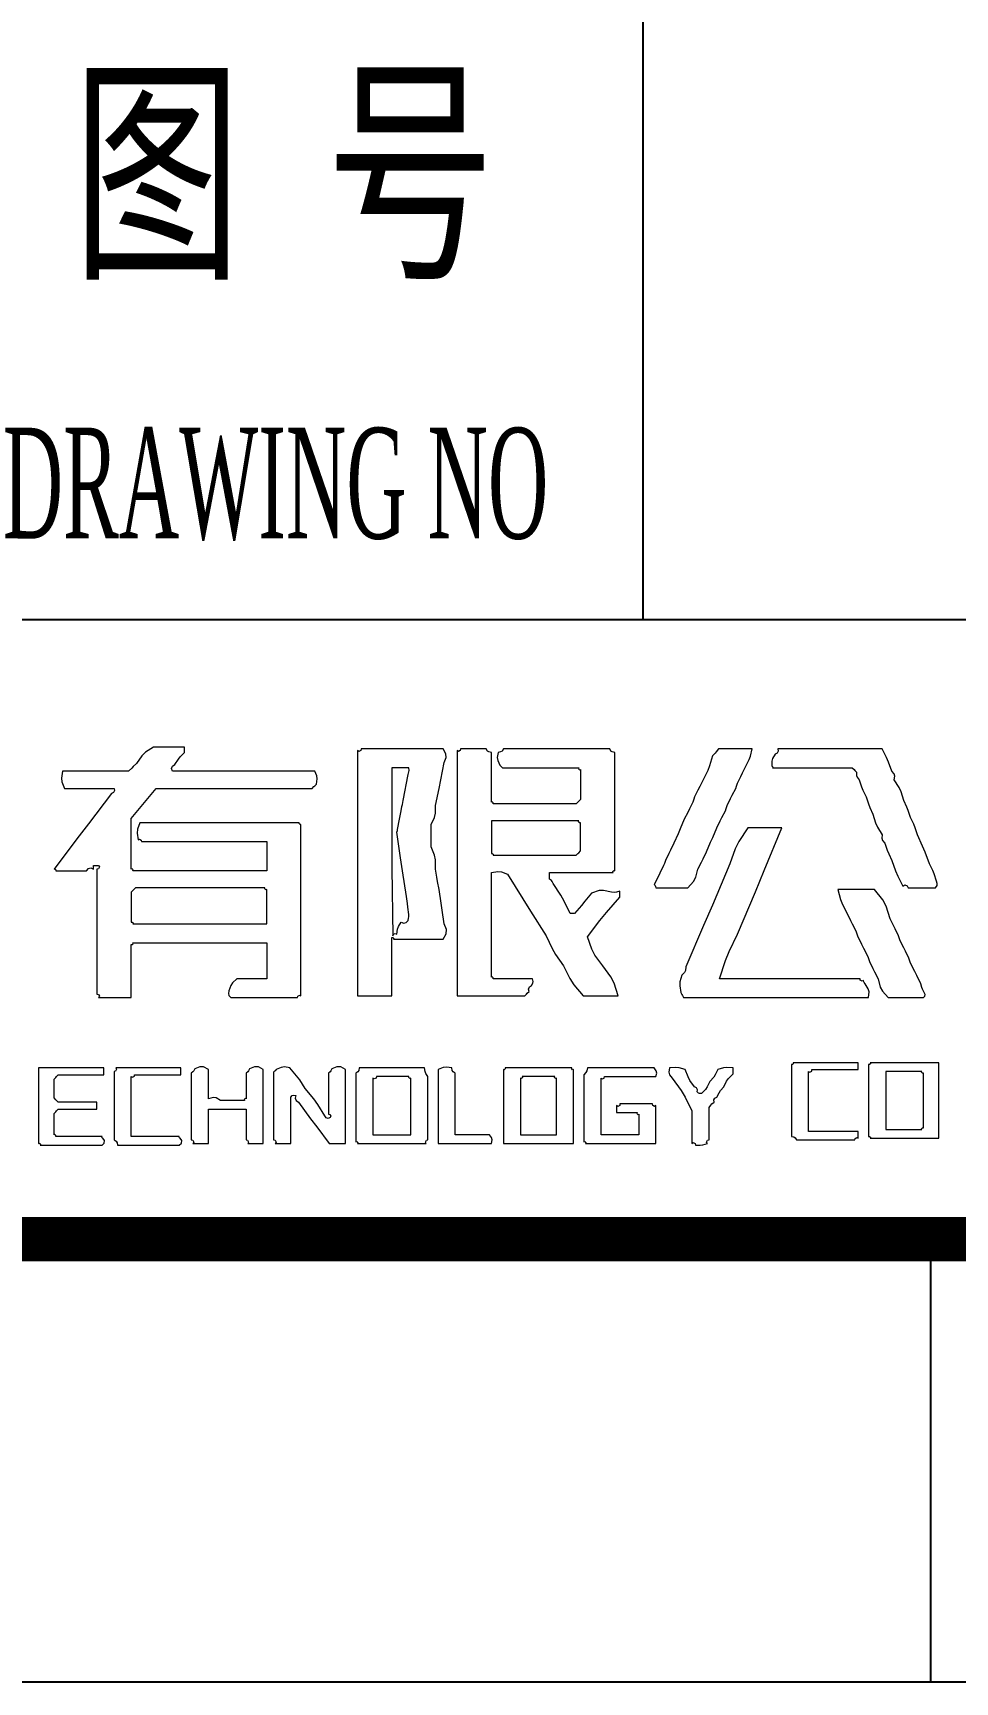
# Model space of a CAD drawing. Header units: millimetres. Extents: x -705761 to 1364679, y -410401 to 446404.
# Drawn here: x -443867 to -441784, y -138526 to -134802 of the extents above; entities that cross this region are included whole.
import ezdxf
from ezdxf.enums import TextEntityAlignment as Align

# ---------------------------------------------------------------- set-up
doc = ezdxf.new("R2010")
doc.units = ezdxf.units.MM
doc.layers.add('TK', color=7, linetype='Continuous')
doc.layers.add('模板-签名-公用', color=3, linetype='Continuous')
doc.layers.add('图框', color=7, linetype='Continuous', lineweight=13)
doc.styles.get("Standard").update_dxf_attribs({"font": 'arial.ttf'})
doc.styles.add('Style-Times New Roman', font='times.ttf')
doc.styles.add('Style-仿宋_GB2312', font='')
doc.styles.add('宋体', font='', dxfattribs={"width": 0.7, "height": 2.5})
doc.styles.add('宋体_1', font='', dxfattribs={"width": 0.7, "height": 2.386364})
doc.styles.get('Style-仿宋_GB2312').set_extended_font_data('仿宋_GB2312')
doc.styles.get('宋体').set_extended_font_data('SimSun')
doc.styles.get('宋体_1').set_extended_font_data('SimSun')

# ---------------------------------------------------------------- blocks, each defined once
blk = doc.blocks.new('BSIET_通用图框_A1+0.5_1')
at = {"layer": '图框', "color": 7, "lineweight": 25}
blk.add_line((-51.5, 10), (-51.5, 0), dxfattribs=at)
blk.add_line((-51.5, 10), (-51.5, 0), dxfattribs=at)
at = {"layer": '图框', "color": 7, "lineweight": 25, "flags": 128}
for points in [[(-1261, 594), (0, 594), (0, 0), (-1261, 0), (-1261, 594)], [(-10, 584), (-1236, 584), (-1236, 10), (-10, 10), (-10, 584)]]:
    blk.add_lwpolyline(points, close=True, dxfattribs=at)
at = {"layer": '图框', "const_width": 1}
blk.add_lwpolyline([(-1236, 584), (-10, 584), (-10, 10), (-1236, 10)], close=True, dxfattribs=at)
at = {"layer": 'TK', "lineweight": 25, "style": '宋体', "width": 0.7, "flags": 3}
for tag, p in [('LZHQ_N会签10_T6_H6', (-1248.113, 94.082)), ('LZHQ_N会签9_T6_H6', (-1248.235, 86.082)), ('LZHQ_N会签8_T6_H6', (-1248.235, 78.082)), ('LZHQ_N会签7_T6_H6', (-1248.357, 70.082)), ('LZHQ_N会签6_T6_H6', (-1248.253, 62.082)), ('LZHQ_N会签5_T6_H6', (-1248.253, 54.082)), ('LZHQ_N会签4_T6_H6', (-1248.253, 46.082)), ('LZHQ_N会签3_T6_H6', (-1248.253, 38.082)), ('LZHQ_N会签2_T6_H6', (-1248.253, 30.082)), ('LZHQ_N会签1_T6_H6', (-1248.253, 22.082))]:
    blk.add_attdef(tag, text='', height=2.5, dxfattribs=at).set_placement(p, align=Align.MIDDLE)
at = {"layer": '模板-签名-公用', "lineweight": 25, "style": '宋体', "width": 0.7}
blk.add_attdef('LZTQINS', text='', height=2, dxfattribs=at).set_placement((-10, 10), align=Align.MIDDLE)
at = {"layer": '模板-签名-公用', "lineweight": 25, "style": '宋体', "width": 0.7, "flags": 3}
blk.add_attdef('LZFRAME', (-45.909, 7.064), '', height=3, dxfattribs=at)
blk = doc.blocks.new('BSIET_通用_A1(2024)_1')
at = {"color": 7, "linetype": 'Continuous', "lineweight": 0}
for p, q in [((-59.318, 10.922), (-59.438, 10.746)), ((-59.233, 11.002), (-59.318, 10.922)), ((-59.051, 11.113), (-59.233, 11.002)), ((-58.772, 11.113), (-59.051, 11.113)), ((-58.633, 11.113), (-58.772, 11.113)), ((-58.354, 11.113), (-58.633, 11.113)), ((-58.567, 10.726), (-58.49, 10.841)), ((-58.49, 10.841), (-58.447, 10.896)), ((-58.447, 10.896), (-58.354, 10.997)), ((-58.354, 11.067), (-58.354, 11.113)), ((-58.354, 11.044), (-58.354, 11.067)), ((-58.354, 10.997), (-58.354, 11.044)), ((-54.412, 11.018), (-54.442, 11.036)), ((-54.442, 11.036), (-54.442, 8.82)), ((-54.368, 11.04), (-54.412, 11.018)), ((-54.364, 11.075), (-54.368, 11.04)), ((-53.62, 11.075), (-54.364, 11.075)), ((-53.248, 11.075), (-53.62, 11.075)), ((-52.505, 11.075), (-53.248, 11.075)), ((-52.445, 10.966), (-52.505, 11.075)), ((-52.486, 10.765), (-52.44, 10.88)), ((-52.44, 10.88), (-52.445, 10.966)), ((-52.165, 11.018), (-52.195, 11.036)), ((-52.195, 11.036), (-52.195, 8.82)), ((-52.121, 11.04), (-52.165, 11.018)), ((-52.117, 11.075), (-52.121, 11.04)), ((-51.885, 11.075), (-52.117, 11.075)), ((-51.769, 11.075), (-51.885, 11.075)), ((-51.536, 11.075), (-51.769, 11.075)), ((-51.507, 11.027), (-51.536, 11.075)), ((-51.476, 11.006), (-51.507, 11.027)), ((-51.42, 10.997), (-51.476, 11.006)), ((-51.42, 10.548), (-51.42, 10.997)), ((-51.265, 10.997), (-51.286, 10.882)), ((-51.286, 10.882), (-51.277, 10.812)), ((-51.277, 10.812), (-51.226, 10.707)), ((-51.21, 11.006), (-51.265, 10.997)), ((-51.178, 11.027), (-51.21, 11.006)), ((-51.149, 11.075), (-51.178, 11.027)), ((-50.189, 11.075), (-51.149, 11.075)), ((-49.708, 11.075), (-50.189, 11.075)), ((-48.747, 11.075), (-49.708, 11.075)), ((-48.719, 11.027), (-48.747, 11.075)), ((-48.687, 11.006), (-48.719, 11.027)), ((-48.631, 10.997), (-48.687, 11.006)), ((-48.631, 9.928), (-48.631, 10.997)), ((-46.423, 10.92), (-46.489, 10.696)), ((-46.365, 10.978), (-46.423, 10.92)), ((-46.338, 11.009), (-46.365, 10.978)), ((-46.288, 11.075), (-46.338, 11.009)), ((-45.986, 11.075), (-46.288, 11.075)), ((-45.835, 11.075), (-45.986, 11.075)), ((-45.532, 11.075), (-45.835, 11.075)), ((-45.668, 10.687), (-45.596, 10.835)), ((-45.596, 10.835), (-45.568, 10.914)), ((-45.568, 10.914), (-45.532, 11.075)), ((-45.067, 10.861), (-45.084, 10.8)), ((-45.01, 10.959), (-45.067, 10.861)), ((-44.963, 10.982), (-45.01, 10.959)), ((-44.942, 11.024), (-44.963, 10.982)), ((-44.007, 11.075), (-44.952, 11.075)), ((-44.952, 11.075), (-44.942, 11.024)), ((-43.534, 11.075), (-44.007, 11.075)), ((-42.589, 11.075), (-43.534, 11.075)), ((-42.491, 10.879), (-42.589, 11.075)), ((-42.449, 10.778), (-42.491, 10.879)), ((-61.104, 10.571), (-61.126, 10.417)), ((-60.508, 10.571), (-61.104, 10.571)), ((-60.209, 10.571), (-60.508, 10.571)), ((-59.612, 10.571), (-60.209, 10.571)), ((-59.543, 10.641), (-59.612, 10.571)), ((-59.508, 10.676), (-59.543, 10.641)), ((-59.438, 10.746), (-59.508, 10.676)), ((-58.641, 10.635), (-58.621, 10.688)), ((-58.625, 10.571), (-58.641, 10.635)), ((-57.339, 10.571), (-58.625, 10.571)), ((-58.621, 10.688), (-58.567, 10.726)), ((-56.696, 10.571), (-57.339, 10.571)), ((-55.41, 10.571), (-56.696, 10.571)), ((-55.361, 10.465), (-55.41, 10.571)), ((-55.351, 10.396), (-55.361, 10.465)), ((-53.512, 10.649), (-53.667, 10.649)), ((-53.667, 10.649), (-53.667, 9.13)), ((-53.435, 10.649), (-53.512, 10.649)), ((-53.28, 10.649), (-53.435, 10.649)), ((-53.345, 10.261), (-53.299, 10.494)), ((-53.299, 10.494), (-53.283, 10.554)), ((-53.283, 10.554), (-53.279, 10.586)), ((-53.279, 10.586), (-53.28, 10.649)), ((-52.563, 10.377), (-52.486, 10.765)), ((-51.42, 10.323), (-51.42, 10.548)), ((-51.226, 10.707), (-51.204, 10.683)), ((-51.204, 10.683), (-51.192, 10.672)), ((-51.192, 10.672), (-51.168, 10.649)), ((-51.168, 10.649), (-50.479, 10.649)), ((-50.479, 10.649), (-50.134, 10.649)), ((-50.134, 10.649), (-49.445, 10.649)), ((-49.445, 10.649), (-49.449, 10.627)), ((-49.449, 10.627), (-49.428, 10.606)), ((-49.428, 10.606), (-49.406, 10.61)), ((-49.406, 10.61), (-49.406, 10.339)), ((-46.532, 10.586), (-46.637, 10.377)), ((-46.489, 10.696), (-46.532, 10.586)), ((-45.862, 10.3), (-45.784, 10.455)), ((-45.784, 10.455), (-45.746, 10.532)), ((-45.746, 10.532), (-45.668, 10.687)), ((-45.084, 10.8), (-45.087, 10.687)), ((-45.087, 10.687), (-45.072, 10.679)), ((-45.072, 10.679), (-45.065, 10.666)), ((-45.065, 10.666), (-45.068, 10.649)), ((-45.068, 10.649), (-44.347, 10.649)), ((-44.347, 10.649), (-43.987, 10.649)), ((-43.987, 10.649), (-43.267, 10.649)), ((-43.267, 10.649), (-43.228, 10.61)), ((-43.228, 10.61), (-43.209, 10.59)), ((-43.209, 10.59), (-43.17, 10.552)), ((-43.17, 10.552), (-43.17, 10.478)), ((-43.17, 10.478), (-43.156, 10.436)), ((-43.156, 10.436), (-43.112, 10.377)), ((-42.376, 10.571), (-42.449, 10.778)), ((-42.323, 10.51), (-42.376, 10.571)), ((-42.307, 10.458), (-42.323, 10.51)), ((-42.318, 10.377), (-42.307, 10.458)), ((-61.126, 10.417), (-61.118, 10.331)), ((-61.118, 10.331), (-61.065, 10.184)), ((-61.065, 10.184), (-60.616, 10.184)), ((-60.616, 10.184), (-60.391, 10.184)), ((-60, 10.068), (-60.52, 9.387)), ((-60.391, 10.184), (-59.942, 10.184)), ((-59.954, 10.091), (-60, 10.068)), ((-59.933, 10.133), (-59.954, 10.091)), ((-59.942, 10.184), (-59.933, 10.133)), ((-59.215, 9.911), (-58.993, 10.184)), ((-58.993, 10.184), (-57.583, 10.184)), ((-57.583, 10.184), (-56.878, 10.184)), ((-56.878, 10.184), (-55.468, 10.184)), ((-55.468, 10.184), (-55.429, 10.223)), ((-55.429, 10.223), (-55.41, 10.242)), ((-55.41, 10.242), (-55.371, 10.281)), ((-55.371, 10.281), (-55.351, 10.396)), ((-53.415, 9.913), (-53.369, 10.145)), ((-53.369, 10.145), (-53.345, 10.261)), ((-52.679, 9.796), (-52.602, 10.184)), ((-52.602, 10.184), (-52.563, 10.377)), ((-51.42, 9.874), (-51.42, 10.323)), ((-49.406, 10.339), (-49.406, 10.203)), ((-49.406, 10.203), (-49.406, 9.932)), ((-46.753, 10.145), (-46.83, 9.99)), ((-46.714, 10.223), (-46.753, 10.145)), ((-46.637, 10.377), (-46.714, 10.223)), ((-45.978, 10.029), (-45.901, 10.184)), ((-45.901, 10.184), (-45.885, 10.231)), ((-45.885, 10.231), (-45.877, 10.253)), ((-45.877, 10.253), (-45.862, 10.3)), ((-43.112, 10.377), (-43.057, 10.22)), ((-43.057, 10.22), (-43.026, 10.142)), ((-43.026, 10.142), (-42.956, 9.99)), ((-42.208, 10.205), (-42.318, 10.377)), ((-42.163, 10.108), (-42.208, 10.205)), ((-42.104, 9.913), (-42.163, 10.108)), ((-59.554, 9.506), (-59.327, 9.775)), ((-59.327, 9.775), (-59.215, 9.911)), ((-53.454, 9.68), (-53.438, 9.773)), ((-53.438, 9.773), (-53.43, 9.82)), ((-53.43, 9.82), (-53.415, 9.913)), ((-52.685, 9.622), (-52.679, 9.796)), ((-51.399, 9.877), (-51.42, 9.874)), ((-51.378, 9.857), (-51.399, 9.877)), ((-51.381, 9.835), (-51.378, 9.857)), ((-50.63, 9.835), (-51.381, 9.835)), ((-50.254, 9.835), (-50.63, 9.835)), ((-49.503, 9.835), (-50.254, 9.835)), ((-49.464, 9.874), (-49.503, 9.835)), ((-49.445, 9.893), (-49.464, 9.874)), ((-49.406, 9.932), (-49.445, 9.893)), ((-48.631, 9.394), (-48.631, 9.928)), ((-46.946, 9.719), (-46.985, 9.641)), ((-46.869, 9.874), (-46.946, 9.719)), ((-46.853, 9.92), (-46.869, 9.874)), ((-46.846, 9.944), (-46.853, 9.92)), ((-46.83, 9.99), (-46.846, 9.944)), ((-46.133, 9.68), (-46.117, 9.727)), ((-46.117, 9.727), (-46.11, 9.75)), ((-46.11, 9.75), (-46.094, 9.796)), ((-46.094, 9.796), (-46.017, 9.952)), ((-46.017, 9.952), (-45.978, 10.029)), ((-42.956, 9.99), (-42.902, 9.833)), ((-42.902, 9.833), (-42.871, 9.755)), ((-42.871, 9.755), (-42.802, 9.603)), ((-42.035, 9.761), (-42.104, 9.913)), ((-42.004, 9.683), (-42.035, 9.761)), ((-60.52, 9.387), (-60.78, 9.046)), ((-59.554, 9.049), (-59.554, 9.506)), ((-59.361, 9.409), (-59.413, 9.263)), ((-57.92, 9.409), (-59.361, 9.409)), ((-57.199, 9.409), (-57.92, 9.409)), ((-55.759, 9.409), (-57.199, 9.409)), ((-55.762, 9.388), (-55.759, 9.409)), ((-55.741, 9.367), (-55.762, 9.388)), ((-55.72, 9.37), (-55.741, 9.367)), ((-55.72, 7.821), (-55.72, 9.37)), ((-53.531, 9.293), (-53.5, 9.448)), ((-53.5, 9.448), (-53.485, 9.525)), ((-53.485, 9.525), (-53.454, 9.68)), ((-52.776, 9.37), (-52.705, 9.53)), ((-52.776, 9.169), (-52.776, 9.37)), ((-52.705, 9.53), (-52.685, 9.622)), ((-50.63, 9.448), (-51.42, 9.448)), ((-51.42, 9.448), (-51.42, 9.153)), ((-50.235, 9.448), (-50.63, 9.448)), ((-49.445, 9.448), (-50.235, 9.448)), ((-49.449, 9.426), (-49.445, 9.448)), ((-49.428, 9.405), (-49.449, 9.426)), ((-49.406, 9.409), (-49.428, 9.405)), ((-49.406, 9.153), (-49.406, 9.409)), ((-48.631, 8.325), (-48.631, 9.394)), ((-47.062, 9.487), (-47.156, 9.27)), ((-46.985, 9.641), (-47.062, 9.487)), ((-46.326, 9.293), (-46.249, 9.448)), ((-46.249, 9.448), (-46.21, 9.525)), ((-46.21, 9.525), (-46.133, 9.68)), ((-42.802, 9.603), (-42.743, 9.407)), ((-42.743, 9.407), (-42.699, 9.311)), ((-41.95, 9.525), (-42.004, 9.683)), ((-41.88, 9.373), (-41.95, 9.525)), ((-41.849, 9.296), (-41.88, 9.373)), ((-60.78, 9.046), (-61.297, 8.363)), ((-59.554, 8.82), (-59.554, 9.049)), ((-59.413, 9.263), (-59.422, 9.176)), ((-59.422, 9.176), (-59.4, 9.022)), ((-59.4, 9.022), (-59.37, 9.039)), ((-59.37, 9.039), (-59.326, 9.018)), ((-59.326, 9.018), (-59.322, 8.983)), ((-59.322, 8.983), (-58.191, 8.983)), ((-58.191, 8.983), (-57.626, 8.983)), ((-57.626, 8.983), (-56.494, 8.983)), ((-56.494, 8.983), (-56.494, 8.72)), ((-53.667, 9.13), (-53.667, 8.371)), ((-53.551, 9.196), (-53.543, 9.235)), ((-53.471, 8.614), (-53.551, 9.196)), ((-53.543, 9.235), (-53.539, 9.254)), ((-53.539, 9.254), (-53.531, 9.293)), ((-52.776, 9.068), (-52.776, 9.169)), ((-52.776, 8.867), (-52.776, 9.068)), ((-51.42, 9.153), (-51.42, 9.006)), ((-51.42, 9.006), (-51.42, 8.712)), ((-49.406, 9.026), (-49.406, 9.153)), ((-49.406, 8.77), (-49.406, 9.026)), ((-47.295, 8.944), (-47.372, 8.789)), ((-47.202, 9.161), (-47.295, 8.944)), ((-47.156, 9.27), (-47.202, 9.161)), ((-46.559, 8.75), (-46.466, 8.968)), ((-46.466, 8.968), (-46.42, 9.076)), ((-46.42, 9.076), (-46.326, 9.293)), ((-45.826, 8.986), (-45.909, 8.82)), ((-45.629, 9.293), (-45.826, 8.986)), ((-45.319, 9.293), (-45.629, 9.293)), ((-45.165, 9.293), (-45.319, 9.293)), ((-45.254, 8.331), (-44.855, 9.293)), ((-44.855, 9.293), (-45.165, 9.293)), ((-42.699, 9.311), (-42.589, 9.138)), ((-42.589, 9.138), (-42.6, 9.058)), ((-42.6, 9.058), (-42.584, 9.005)), ((-42.584, 9.005), (-42.531, 8.944)), ((-42.531, 8.944), (-42.476, 8.787)), ((-41.795, 9.138), (-41.849, 9.296)), ((-41.678, 8.878), (-41.795, 9.138)), ((-59.554, 8.363), (-59.554, 8.82)), ((-56.494, 8.72), (-56.494, 8.588)), ((-56.494, 8.588), (-56.494, 8.325)), ((-54.442, 8.82), (-54.442, 7.713)), ((-53.428, 8.324), (-53.471, 8.614)), ((-52.705, 8.675), (-52.776, 8.867)), ((-52.685, 8.568), (-52.705, 8.675)), ((-52.679, 8.363), (-52.685, 8.568)), ((-52.195, 8.82), (-52.195, 7.713)), ((-51.42, 8.712), (-51.399, 8.716)), ((-51.399, 8.716), (-51.378, 8.695)), ((-51.378, 8.695), (-51.381, 8.673)), ((-51.381, 8.673), (-50.63, 8.673)), ((-50.63, 8.673), (-50.254, 8.673)), ((-50.254, 8.673), (-49.503, 8.673)), ((-49.503, 8.673), (-49.464, 8.712)), ((-49.464, 8.712), (-49.445, 8.731)), ((-49.445, 8.731), (-49.406, 8.77)), ((-47.411, 8.712), (-47.489, 8.557)), ((-47.372, 8.789), (-47.411, 8.712)), ((-46.675, 8.518), (-46.637, 8.596)), ((-46.637, 8.596), (-46.559, 8.75)), ((-45.909, 8.82), (-46.036, 8.48)), ((-42.476, 8.787), (-42.445, 8.709)), ((-42.445, 8.709), (-42.376, 8.557)), ((-41.624, 8.746), (-41.678, 8.878)), ((-41.524, 8.48), (-41.624, 8.746)), ((-61.297, 8.363), (-61.276, 8.367)), ((-61.276, 8.367), (-61.255, 8.346)), ((-61.255, 8.346), (-61.259, 8.325)), ((-61.259, 8.325), (-60.98, 8.325)), ((-60.98, 8.325), (-60.841, 8.325)), ((-60.841, 8.325), (-60.562, 8.325)), ((-60.562, 8.325), (-60.521, 8.374)), ((-60.521, 8.374), (-60.466, 8.388)), ((-60.466, 8.388), (-60.407, 8.363)), ((-60.407, 8.41), (-60.407, 8.441)), ((-60.407, 8.441), (-60.36, 8.441)), ((-60.407, 8.394), (-60.407, 8.41)), ((-60.407, 8.363), (-60.407, 8.394)), ((-60.36, 8.441), (-60.337, 8.441)), ((-60.337, 8.441), (-60.29, 8.441)), ((-60.295, 8.367), (-60.329, 8.363)), ((-60.329, 8.363), (-60.329, 7.232)), ((-60.273, 8.411), (-60.295, 8.367)), ((-60.29, 8.441), (-60.273, 8.411)), ((-59.533, 8.367), (-59.554, 8.363)), ((-59.512, 8.346), (-59.533, 8.367)), ((-59.516, 8.325), (-59.512, 8.346)), ((-58.307, 8.325), (-59.516, 8.325)), ((-57.703, 8.325), (-58.307, 8.325)), ((-56.494, 8.325), (-57.703, 8.325)), ((-53.667, 8.371), (-53.647, 6.853)), ((-53.338, 7.744), (-53.428, 8.324)), ((-52.648, 8.177), (-52.679, 8.363)), ((-51.42, 8.286), (-51.274, 8.31)), ((-51.42, 7.341), (-51.42, 8.286)), ((-51.274, 8.31), (-51.19, 8.302)), ((-51.19, 8.302), (-51.052, 8.247)), ((-51.052, 8.247), (-50.709, 7.686)), ((-50.103, 8.224), (-50.103, 8.286)), ((-50.103, 8.286), (-49.53, 8.286)), ((-50.103, 8.193), (-50.103, 8.224)), ((-49.53, 8.286), (-49.243, 8.286)), ((-49.243, 8.286), (-48.67, 8.286)), ((-48.674, 8.307), (-48.653, 8.328)), ((-48.67, 8.286), (-48.674, 8.307)), ((-48.653, 8.328), (-48.631, 8.325)), ((-47.613, 8.27), (-47.655, 8.185)), ((-47.528, 8.441), (-47.613, 8.27)), ((-47.512, 8.487), (-47.528, 8.441)), ((-47.504, 8.51), (-47.512, 8.487)), ((-47.489, 8.557), (-47.504, 8.51)), ((-46.802, 8.176), (-46.753, 8.363)), ((-46.753, 8.363), (-46.675, 8.518)), ((-46.036, 8.48), (-46.428, 7.548)), ((-45.456, 7.85), (-45.254, 8.331)), ((-42.376, 8.557), (-42.29, 8.319)), ((-42.29, 8.319), (-42.239, 8.202)), ((-42.239, 8.202), (-42.124, 7.976)), ((-41.45, 8.33), (-41.524, 8.48)), ((-41.419, 8.251), (-41.45, 8.33)), ((-41.368, 8.092), (-41.419, 8.251)), ((-59.516, 7.879), (-59.554, 7.84)), ((-59.554, 7.84), (-59.554, 7.569)), ((-59.496, 7.898), (-59.516, 7.879)), ((-59.458, 7.937), (-59.496, 7.898)), ((-58.288, 7.937), (-59.458, 7.937)), ((-57.703, 7.937), (-58.288, 7.937)), ((-56.533, 7.937), (-57.703, 7.937)), ((-56.537, 7.916), (-56.533, 7.937)), ((-56.516, 7.895), (-56.537, 7.916)), ((-56.494, 7.898), (-56.516, 7.895)), ((-56.494, 7.589), (-56.494, 7.898)), ((-52.633, 8.084), (-52.648, 8.177)), ((-52.602, 7.898), (-52.633, 8.084)), ((-52.556, 7.588), (-52.602, 7.898)), ((-50.103, 8.131), (-50.103, 8.193)), ((-50.064, 8.1), (-50.103, 8.131)), ((-50.047, 8.079), (-50.064, 8.1)), ((-50.026, 8.034), (-50.047, 8.079)), ((-49.851, 7.775), (-50.026, 8.034)), ((-48.984, 7.876), (-49.154, 7.821)), ((-48.883, 7.88), (-48.984, 7.876)), ((-48.709, 7.84), (-48.883, 7.88)), ((-48.631, 7.833), (-48.709, 7.84)), ((-48.59, 7.837), (-48.631, 7.833)), ((-48.515, 7.86), (-48.59, 7.837)), ((-48.515, 7.805), (-48.515, 7.86)), ((-47.655, 8.185), (-47.74, 8.015)), ((-47.74, 8.015), (-47.721, 7.987)), ((-47.721, 7.987), (-47.712, 7.97)), ((-47.712, 7.97), (-47.702, 7.937)), ((-47.702, 7.937), (-47.415, 7.937)), ((-47.415, 7.937), (-47.272, 7.937)), ((-47.272, 7.937), (-46.985, 7.937)), ((-46.985, 7.937), (-46.854, 8.08)), ((-46.854, 8.08), (-46.802, 8.176)), ((-45.862, 6.891), (-45.456, 7.85)), ((-43.262, 7.898), (-43.596, 7.898)), ((-43.596, 7.898), (-43.53, 7.675)), ((-43.096, 7.898), (-43.262, 7.898)), ((-42.763, 7.898), (-43.096, 7.898)), ((-42.579, 7.664), (-42.763, 7.898)), ((-42.124, 7.976), (-42.083, 8.003)), ((-42.083, 8.003), (-42.024, 7.983)), ((-42.024, 7.983), (-42.008, 7.937)), ((-42.008, 7.937), (-41.76, 7.937)), ((-41.76, 7.937), (-41.636, 7.937)), ((-41.636, 7.937), (-41.388, 7.937)), ((-41.388, 7.937), (-41.353, 7.989)), ((-41.347, 8.033), (-41.368, 8.092)), ((-41.353, 7.989), (-41.347, 8.033)), ((-59.554, 7.569), (-59.554, 7.434)), ((-56.494, 7.434), (-56.494, 7.589)), ((-55.72, 7.046), (-55.72, 7.821)), ((-54.442, 7.713), (-54.442, 5.497)), ((-53.314, 7.581), (-53.338, 7.744)), ((-53.303, 7.499), (-53.314, 7.581)), ((-53.28, 7.337), (-53.303, 7.499)), ((-52.533, 7.434), (-52.556, 7.588)), ((-52.195, 7.713), (-52.195, 5.497)), ((-50.709, 7.686), (-50.535, 7.407)), ((-49.773, 7.638), (-49.851, 7.775)), ((-49.638, 7.356), (-49.773, 7.638)), ((-49.385, 7.541), (-49.541, 7.356)), ((-49.308, 7.634), (-49.385, 7.541)), ((-49.154, 7.821), (-49.308, 7.634)), ((-48.821, 7.377), (-48.515, 7.724)), ((-48.515, 7.778), (-48.515, 7.805)), ((-48.515, 7.724), (-48.515, 7.778)), ((-46.428, 7.548), (-46.626, 7.084)), ((-43.53, 7.675), (-43.487, 7.565)), ((-43.487, 7.565), (-43.383, 7.356)), ((-42.505, 7.524), (-42.579, 7.664)), ((-42.414, 7.24), (-42.505, 7.524)), ((-60.329, 7.232), (-60.329, 6.667)), ((-59.554, 7.434), (-59.554, 7.162)), ((-59.554, 7.162), (-59.533, 7.166)), ((-59.533, 7.166), (-59.512, 7.145)), ((-59.512, 7.145), (-59.516, 7.124)), ((-59.516, 7.124), (-58.307, 7.124)), ((-58.307, 7.124), (-57.703, 7.124)), ((-57.703, 7.124), (-56.494, 7.124)), ((-56.494, 7.124), (-56.494, 7.434)), ((-53.52, 7.068), (-53.454, 7.162)), ((-53.454, 7.162), (-53.394, 7.14)), ((-53.394, 7.14), (-53.341, 7.154)), ((-53.341, 7.154), (-53.299, 7.201)), ((-53.299, 7.201), (-53.291, 7.256)), ((-53.291, 7.256), (-53.287, 7.283)), ((-53.287, 7.283), (-53.28, 7.337)), ((-52.486, 7.124), (-52.533, 7.434)), ((-52.433, 6.994), (-52.486, 7.124)), ((-51.42, 6.868), (-51.42, 7.341)), ((-50.535, 7.407), (-50.181, 6.853)), ((-49.6, 7.356), (-49.638, 7.356)), ((-49.58, 7.356), (-49.6, 7.356)), ((-49.541, 7.356), (-49.58, 7.356)), ((-49.251, 6.833), (-48.968, 7.199)), ((-48.968, 7.199), (-48.821, 7.377)), ((-46.626, 7.084), (-47.024, 6.155)), ((-43.383, 7.356), (-43.305, 7.201)), ((-43.305, 7.201), (-43.267, 7.124)), ((-43.267, 7.124), (-43.189, 6.969)), ((-42.337, 7.085), (-42.414, 7.24)), ((-42.298, 7.008), (-42.337, 7.085)), ((-55.72, 5.497), (-55.72, 7.046)), ((-53.667, 6.814), (-53.645, 6.818)), ((-53.667, 6.287), (-53.667, 6.814)), ((-53.647, 6.853), (-53.63, 6.89)), ((-53.645, 6.818), (-53.624, 6.797)), ((-53.63, 6.89), (-53.59, 6.907)), ((-53.624, 6.797), (-53.628, 6.775)), ((-53.628, 6.775), (-53.179, 6.775)), ((-53.59, 6.907), (-53.551, 6.891)), ((-53.551, 6.891), (-53.542, 7.006)), ((-53.542, 7.006), (-53.52, 7.068)), ((-53.179, 6.775), (-52.954, 6.775)), ((-52.954, 6.775), (-52.505, 6.775)), ((-52.505, 6.775), (-52.438, 6.898)), ((-52.438, 6.898), (-52.433, 6.994)), ((-51.42, 5.923), (-51.42, 6.868)), ((-50.181, 6.853), (-50.046, 6.571)), ((-49.152, 6.552), (-49.251, 6.833)), ((-46.049, 6.499), (-45.862, 6.891)), ((-43.189, 6.969), (-43.174, 6.922)), ((-43.174, 6.922), (-43.166, 6.899)), ((-43.166, 6.899), (-43.15, 6.853)), ((-43.15, 6.853), (-43.058, 6.667)), ((-42.221, 6.853), (-42.298, 7.008)), ((-42.205, 6.806), (-42.221, 6.853)), ((-42.198, 6.783), (-42.205, 6.806)), ((-42.182, 6.737), (-42.198, 6.783)), ((-42.104, 6.582), (-42.182, 6.737)), ((-60.329, 6.667), (-60.329, 5.536)), ((-59.554, 6.179), (-59.554, 6.659)), ((-59.554, 6.659), (-59.533, 6.655)), ((-59.533, 6.655), (-59.512, 6.676)), ((-59.512, 6.676), (-59.516, 6.698)), ((-59.516, 6.698), (-58.307, 6.698)), ((-58.307, 6.698), (-57.703, 6.698)), ((-57.703, 6.698), (-56.494, 6.698)), ((-56.494, 6.698), (-56.494, 6.373)), ((-56.494, 6.373), (-56.494, 6.21)), ((-50.046, 6.571), (-49.968, 6.434)), ((-49.968, 6.434), (-49.793, 6.175)), ((-49.079, 6.415), (-49.152, 6.552)), ((-48.902, 6.175), (-49.079, 6.415)), ((-46.131, 6.296), (-46.049, 6.499)), ((-43.058, 6.667), (-43.011, 6.574)), ((-43.011, 6.574), (-42.918, 6.388)), ((-42.918, 6.388), (-42.903, 6.341)), ((-42.903, 6.341), (-42.895, 6.318)), ((-42.066, 6.504), (-42.104, 6.582)), ((-41.988, 6.349), (-42.066, 6.504)), ((-41.973, 6.303), (-41.988, 6.349)), ((-59.554, 5.938), (-59.554, 6.179)), ((-56.494, 6.21), (-56.494, 5.884)), ((-53.667, 6.024), (-53.667, 6.287)), ((-53.667, 5.497), (-53.667, 6.024)), ((-49.793, 6.175), (-49.644, 5.887)), ((-48.72, 5.931), (-48.902, 6.175)), ((-47.12, 5.962), (-47.16, 5.812)), ((-47.06, 6.024), (-47.12, 5.962)), ((-47.037, 6.07), (-47.06, 6.024)), ((-47.024, 6.155), (-47.037, 6.07)), ((-46.268, 5.884), (-46.131, 6.296)), ((-42.895, 6.318), (-42.879, 6.271)), ((-42.879, 6.271), (-42.802, 6.117)), ((-42.802, 6.117), (-42.763, 6.039)), ((-42.763, 6.039), (-42.686, 5.884)), ((-41.965, 6.279), (-41.973, 6.303)), ((-41.95, 6.233), (-41.965, 6.279)), ((-41.856, 6.047), (-41.95, 6.233)), ((-41.81, 5.954), (-41.856, 6.047)), ((-59.554, 5.458), (-59.554, 5.938)), ((-57.347, 5.613), (-57.359, 5.551)), ((-57.301, 5.734), (-57.347, 5.613)), ((-57.263, 5.793), (-57.301, 5.734)), ((-57.172, 5.884), (-57.263, 5.793)), ((-56.901, 5.884), (-57.172, 5.884)), ((-56.766, 5.884), (-56.901, 5.884)), ((-56.494, 5.884), (-56.766, 5.884)), ((-51.399, 5.927), (-51.42, 5.923)), ((-51.378, 5.906), (-51.399, 5.927)), ((-51.381, 5.884), (-51.378, 5.906)), ((-51.025, 5.884), (-51.381, 5.884)), ((-50.847, 5.884), (-51.025, 5.884)), ((-50.49, 5.884), (-50.847, 5.884)), ((-50.607, 5.555), (-50.568, 5.594)), ((-50.581, 5.651), (-50.561, 5.7)), ((-50.568, 5.594), (-50.581, 5.651)), ((-50.561, 5.7), (-50.51, 5.729)), ((-50.51, 5.729), (-50.483, 5.786)), ((-50.478, 5.823), (-50.49, 5.884)), ((-50.483, 5.786), (-50.478, 5.823)), ((-49.644, 5.887), (-49.553, 5.748)), ((-49.553, 5.748), (-49.348, 5.497)), ((-48.646, 5.788), (-48.72, 5.931)), ((-48.554, 5.497), (-48.646, 5.788)), ((-47.16, 5.812), (-47.164, 5.728)), ((-47.164, 5.728), (-47.14, 5.574)), ((-44.998, 5.884), (-46.268, 5.884)), ((-44.363, 5.884), (-44.998, 5.884)), ((-43.092, 5.884), (-44.363, 5.884)), ((-43.089, 5.85), (-43.092, 5.884)), ((-43.045, 5.828), (-43.089, 5.85)), ((-43.015, 5.846), (-43.045, 5.828)), ((-43.004, 5.813), (-43.015, 5.846)), ((-42.996, 5.796), (-43.004, 5.813)), ((-42.976, 5.768), (-42.996, 5.796)), ((-42.908, 5.66), (-42.976, 5.768)), ((-42.889, 5.586), (-42.908, 5.66)), ((-42.686, 5.884), (-42.636, 5.697)), ((-42.636, 5.697), (-42.584, 5.601)), ((-42.584, 5.601), (-42.453, 5.458)), ((-41.717, 5.768), (-41.81, 5.954)), ((-41.695, 5.688), (-41.717, 5.768)), ((-41.679, 5.648), (-41.695, 5.688)), ((-41.64, 5.574), (-41.679, 5.648)), ((-60.329, 5.536), (-60.295, 5.532)), ((-60.295, 5.532), (-60.273, 5.488)), ((-60.273, 5.488), (-60.29, 5.458)), ((-60.29, 5.458), (-59.996, 5.458)), ((-59.996, 5.458), (-59.849, 5.458)), ((-59.849, 5.458), (-59.554, 5.458)), ((-57.359, 5.551), (-57.348, 5.508)), ((-57.348, 5.508), (-57.308, 5.458)), ((-57.308, 5.458), (-56.704, 5.458)), ((-56.704, 5.458), (-56.402, 5.458)), ((-56.402, 5.458), (-55.797, 5.458)), ((-55.797, 5.458), (-55.794, 5.493)), ((-55.794, 5.493), (-55.749, 5.514)), ((-55.749, 5.514), (-55.72, 5.497)), ((-54.442, 5.497), (-54.132, 5.497)), ((-54.132, 5.497), (-53.977, 5.497)), ((-53.977, 5.497), (-53.667, 5.497)), ((-52.195, 5.497), (-51.583, 5.497)), ((-51.583, 5.497), (-51.277, 5.497)), ((-51.277, 5.497), (-50.665, 5.497)), ((-50.665, 5.497), (-50.626, 5.536)), ((-50.626, 5.536), (-50.607, 5.555)), ((-49.348, 5.497), (-49.03, 5.497)), ((-49.03, 5.497), (-48.871, 5.497)), ((-48.871, 5.497), (-48.554, 5.497)), ((-47.14, 5.574), (-47.114, 5.53)), ((-47.114, 5.53), (-47.102, 5.506)), ((-47.102, 5.506), (-47.082, 5.458)), ((-47.082, 5.458), (-45.409, 5.458)), ((-45.409, 5.458), (-44.572, 5.458)), ((-44.572, 5.458), (-42.898, 5.458)), ((-42.898, 5.458), (-42.889, 5.586)), ((-42.453, 5.458), (-42.135, 5.458)), ((-42.135, 5.458), (-41.977, 5.458)), ((-41.977, 5.458), (-41.659, 5.458)), ((-41.659, 5.458), (-41.627, 5.493)), ((-41.62, 5.531), (-41.64, 5.574)), ((-41.627, 5.493), (-41.62, 5.531)), ((-61.057, 3.87), (-61.646, 3.87)), ((-61.646, 3.87), (-61.646, 3.188)), ((-60.763, 3.87), (-61.057, 3.87)), ((-60.174, 3.87), (-60.763, 3.87)), ((-60.174, 3.808), (-60.174, 3.87)), ((-60.174, 3.777), (-60.174, 3.808)), ((-60.174, 3.715), (-60.174, 3.777)), ((-59.907, 3.796), (-59.942, 3.792)), ((-59.942, 3.792), (-59.942, 3.173)), ((-59.885, 3.84), (-59.907, 3.796)), ((-59.314, 3.87), (-59.903, 3.87)), ((-59.903, 3.87), (-59.885, 3.84)), ((-59.02, 3.87), (-59.314, 3.87)), ((-58.431, 3.87), (-59.02, 3.87)), ((-58.431, 3.808), (-58.431, 3.87)), ((-58.431, 3.777), (-58.431, 3.808)), ((-58.431, 3.715), (-58.431, 3.777)), ((-58.159, 3.784), (-58.199, 3.754)), ((-58.199, 3.754), (-58.199, 3.15)), ((-58.142, 3.806), (-58.159, 3.784)), ((-58.121, 3.851), (-58.142, 3.806)), ((-58.007, 3.898), (-58.121, 3.851)), ((-57.92, 3.893), (-58.007, 3.898)), ((-57.811, 3.831), (-57.92, 3.893)), ((-57.811, 3.568), (-57.811, 3.831)), ((-56.92, 3.784), (-56.959, 3.754)), ((-56.959, 3.754), (-56.959, 3.522)), ((-56.903, 3.806), (-56.92, 3.784)), ((-56.882, 3.851), (-56.903, 3.806)), ((-56.767, 3.898), (-56.882, 3.851)), ((-56.68, 3.893), (-56.767, 3.898)), ((-56.572, 3.831), (-56.68, 3.893)), ((-56.572, 3.165), (-56.572, 3.831)), ((-56.316, 3.797), (-56.339, 3.773)), ((-56.339, 3.773), (-56.339, 3.161)), ((-56.305, 3.808), (-56.316, 3.797)), ((-56.281, 3.831), (-56.305, 3.808)), ((-56.168, 3.883), (-56.281, 3.831)), ((-56.094, 3.893), (-56.168, 3.883)), ((-55.972, 3.87), (-56.094, 3.893)), ((-55.818, 3.695), (-55.972, 3.87)), ((-55.061, 3.784), (-55.1, 3.754)), ((-55.1, 3.754), (-55.1, 3.382)), ((-55.044, 3.806), (-55.061, 3.784)), ((-55.023, 3.851), (-55.044, 3.806)), ((-54.908, 3.898), (-55.023, 3.851)), ((-54.821, 3.893), (-54.908, 3.898)), ((-54.713, 3.831), (-54.821, 3.893)), ((-54.713, 3.165), (-54.713, 3.831)), ((-54.433, 3.783), (-54.48, 3.754)), ((-54.48, 3.754), (-54.48, 3.134)), ((-54.411, 3.815), (-54.433, 3.783)), ((-54.403, 3.87), (-54.411, 3.815)), ((-53.814, 3.87), (-54.403, 3.87)), ((-53.52, 3.87), (-53.814, 3.87)), ((-52.931, 3.87), (-53.52, 3.87)), ((-52.915, 3.788), (-52.931, 3.87)), ((-52.898, 3.747), (-52.915, 3.788)), ((-52.853, 3.676), (-52.898, 3.747)), ((-52.507, 3.882), (-52.621, 3.831)), ((-52.621, 3.831), (-52.621, 3.165)), ((-52.434, 3.89), (-52.507, 3.882)), ((-52.311, 3.87), (-52.434, 3.89)), ((-52.303, 3.815), (-52.311, 3.87)), ((-52.282, 3.783), (-52.303, 3.815)), ((-52.234, 3.754), (-52.282, 3.783)), ((-52.234, 3.196), (-52.234, 3.754)), ((-51.128, 3.828), (-51.149, 3.831)), ((-51.149, 3.831), (-51.149, 3.165)), ((-51.107, 3.849), (-51.128, 3.828)), ((-50.506, 3.87), (-51.11, 3.87)), ((-51.11, 3.87), (-51.107, 3.849)), ((-50.204, 3.87), (-50.506, 3.87)), ((-49.6, 3.87), (-50.204, 3.87)), ((-49.604, 3.849), (-49.6, 3.87)), ((-49.583, 3.828), (-49.604, 3.849)), ((-49.561, 3.831), (-49.583, 3.828)), ((-49.561, 3.165), (-49.561, 3.831)), ((-49.282, 3.767), (-49.329, 3.715)), ((-49.265, 3.802), (-49.282, 3.767)), ((-49.251, 3.87), (-49.265, 3.802)), ((-48.647, 3.87), (-49.251, 3.87)), ((-48.345, 3.87), (-48.647, 3.87)), ((-47.74, 3.87), (-48.345, 3.87)), ((-47.694, 3.806), (-47.74, 3.87)), ((-47.702, 3.676), (-47.684, 3.753)), ((-47.684, 3.753), (-47.694, 3.806)), ((-47.392, 3.87), (-47.41, 3.776)), ((-47.41, 3.776), (-47.394, 3.712)), ((-47.252, 3.88), (-47.392, 3.87)), ((-47.178, 3.872), (-47.252, 3.88)), ((-47.043, 3.831), (-47.178, 3.872)), ((-46.977, 3.668), (-47.043, 3.831)), ((-46.307, 3.831), (-46.362, 3.714)), ((-46.173, 3.872), (-46.307, 3.831)), ((-46.099, 3.88), (-46.173, 3.872)), ((-45.959, 3.87), (-46.099, 3.88)), ((-46.061, 3.632), (-45.959, 3.734)), ((-45.959, 3.816), (-45.959, 3.87)), ((-45.959, 3.789), (-45.959, 3.816)), ((-45.959, 3.734), (-45.959, 3.789)), ((-44.62, 3.944), (-44.641, 3.947)), ((-44.641, 3.947), (-44.641, 3.297)), ((-44.599, 3.965), (-44.62, 3.944)), ((-44.014, 3.986), (-44.603, 3.986)), ((-44.603, 3.986), (-44.599, 3.965)), ((-44.255, 3.25), (-44.255, 3.792)), ((-44.255, 3.792), (-44.224, 3.775)), ((-44.224, 3.775), (-44.18, 3.797)), ((-44.18, 3.797), (-44.177, 3.831)), ((-44.177, 3.831), (-43.758, 3.831)), ((-43.72, 3.986), (-44.014, 3.986)), ((-43.758, 3.831), (-43.549, 3.831)), ((-43.131, 3.986), (-43.72, 3.986)), ((-43.549, 3.831), (-43.131, 3.831)), ((-43.131, 3.924), (-43.131, 3.986)), ((-43.131, 3.894), (-43.131, 3.924)), ((-43.131, 3.831), (-43.131, 3.894)), ((-42.877, 3.944), (-42.898, 3.947)), ((-42.898, 3.947), (-42.898, 3.297)), ((-42.856, 3.965), (-42.877, 3.944)), ((-42.24, 3.986), (-42.86, 3.986)), ((-42.86, 3.986), (-42.856, 3.965)), ((-42.186, 3.792), (-42.511, 3.792)), ((-42.511, 3.792), (-42.511, 3.266)), ((-41.93, 3.986), (-42.24, 3.986)), ((-42.023, 3.792), (-42.186, 3.792)), ((-41.698, 3.792), (-42.023, 3.792)), ((-41.31, 3.986), (-41.93, 3.986)), ((-41.701, 3.771), (-41.698, 3.792)), ((-41.681, 3.75), (-41.701, 3.771)), ((-41.659, 3.754), (-41.681, 3.75)), ((-41.659, 3.258), (-41.659, 3.754)), ((-41.31, 3.304), (-41.31, 3.986)), ((-61.297, 3.618), (-61.259, 3.657)), ((-61.297, 3.448), (-61.297, 3.618)), ((-61.297, 3.362), (-61.297, 3.448)), ((-61.297, 3.192), (-61.297, 3.362)), ((-61.259, 3.657), (-61.239, 3.676)), ((-61.239, 3.676), (-61.201, 3.715)), ((-61.201, 3.715), (-60.79, 3.715)), ((-60.79, 3.715), (-60.585, 3.715)), ((-60.585, 3.715), (-60.174, 3.715)), ((-59.554, 3.134), (-59.554, 3.676)), ((-59.554, 3.676), (-59.525, 3.659)), ((-59.525, 3.659), (-59.481, 3.681)), ((-59.481, 3.681), (-59.477, 3.715)), ((-59.477, 3.715), (-59.059, 3.715)), ((-59.059, 3.715), (-58.85, 3.715)), ((-58.85, 3.715), (-58.431, 3.715)), ((-57.811, 3.436), (-57.811, 3.568)), ((-57.811, 3.173), (-57.811, 3.436)), ((-56.959, 3.522), (-56.959, 3.405)), ((-56.959, 3.405), (-56.959, 3.173)), ((-55.748, 3.601), (-55.818, 3.695)), ((-55.623, 3.405), (-55.748, 3.601)), ((-55.43, 3.169), (-55.623, 3.405)), ((-55.1, 3.382), (-55.1, 3.196)), ((-54.063, 3.62), (-54.093, 3.638)), ((-54.093, 3.638), (-54.093, 3.126)), ((-54.019, 3.642), (-54.063, 3.62)), ((-54.015, 3.676), (-54.019, 3.642)), ((-53.721, 3.676), (-54.015, 3.676)), ((-53.574, 3.676), (-53.721, 3.676)), ((-53.28, 3.676), (-53.574, 3.676)), ((-53.283, 3.655), (-53.28, 3.676)), ((-53.262, 3.634), (-53.283, 3.655)), ((-53.241, 3.638), (-53.262, 3.634)), ((-53.241, 3.126), (-53.241, 3.638)), ((-52.853, 3.103), (-52.853, 3.676)), ((-50.74, 3.634), (-50.762, 3.638)), ((-50.762, 3.638), (-50.762, 3.126)), ((-50.719, 3.655), (-50.74, 3.634)), ((-50.429, 3.676), (-50.723, 3.676)), ((-50.723, 3.676), (-50.719, 3.655)), ((-50.281, 3.676), (-50.429, 3.676)), ((-49.987, 3.676), (-50.281, 3.676)), ((-49.991, 3.655), (-49.987, 3.676)), ((-49.97, 3.634), (-49.991, 3.655)), ((-49.948, 3.638), (-49.97, 3.634)), ((-49.948, 3.126), (-49.948, 3.638)), ((-49.329, 3.715), (-49.329, 3.111)), ((-48.941, 3.126), (-48.941, 3.638)), ((-48.941, 3.638), (-48.912, 3.62)), ((-48.912, 3.62), (-48.868, 3.642)), ((-48.868, 3.642), (-48.864, 3.676)), ((-48.864, 3.676), (-48.399, 3.676)), ((-48.399, 3.676), (-48.167, 3.676)), ((-48.167, 3.676), (-47.702, 3.676)), ((-47.394, 3.712), (-47.334, 3.638)), ((-47.334, 3.638), (-47.134, 3.357)), ((-47.134, 3.357), (-47.044, 3.208)), ((-46.933, 3.588), (-46.977, 3.668)), ((-46.83, 3.444), (-46.933, 3.588)), ((-46.784, 3.421), (-46.83, 3.444)), ((-46.763, 3.379), (-46.784, 3.421)), ((-46.772, 3.328), (-46.763, 3.379)), ((-46.583, 3.385), (-46.675, 3.289)), ((-46.542, 3.442), (-46.583, 3.385)), ((-46.482, 3.56), (-46.542, 3.442)), ((-46.398, 3.658), (-46.482, 3.56)), ((-46.362, 3.714), (-46.398, 3.658)), ((-46.276, 3.311), (-46.244, 3.359)), ((-46.244, 3.359), (-46.172, 3.444)), ((-46.172, 3.444), (-46.105, 3.572)), ((-46.105, 3.572), (-46.061, 3.632)), ((-61.646, 3.188), (-61.646, 2.847)), ((-61.259, 3.153), (-61.297, 3.192)), ((-61.239, 3.134), (-61.259, 3.153)), ((-61.201, 3.095), (-61.239, 3.134)), ((-60.852, 3.095), (-61.201, 3.095)), ((-60.678, 3.095), (-60.852, 3.095)), ((-60.329, 3.095), (-60.678, 3.095)), ((-60.329, 3.033), (-60.329, 3.095)), ((-60.329, 3.003), (-60.329, 3.033)), ((-60.329, 2.94), (-60.329, 3.003)), ((-59.942, 3.173), (-59.942, 2.863)), ((-59.554, 2.863), (-59.554, 3.134)), ((-58.199, 3.15), (-58.199, 2.847)), ((-57.707, 3.205), (-57.811, 3.173)), ((-57.632, 3.194), (-57.707, 3.205)), ((-57.541, 3.134), (-57.632, 3.194)), ((-57.323, 3.134), (-57.541, 3.134)), ((-57.215, 3.134), (-57.323, 3.134)), ((-56.998, 3.134), (-57.215, 3.134)), ((-56.981, 3.176), (-57.002, 3.156)), ((-57.002, 3.156), (-56.998, 3.134)), ((-56.959, 3.173), (-56.981, 3.176)), ((-56.572, 2.832), (-56.572, 3.165)), ((-56.339, 3.161), (-56.339, 2.855)), ((-55.952, 3.212), (-55.916, 3.245)), ((-55.952, 2.793), (-55.952, 3.212)), ((-55.916, 3.245), (-55.885, 3.256)), ((-55.885, 3.256), (-55.836, 3.25)), ((-55.836, 3.25), (-55.852, 3.186)), ((-55.852, 3.186), (-55.832, 3.133)), ((-55.832, 3.133), (-55.778, 3.095)), ((-55.778, 3.095), (-55.502, 2.722)), ((-55.341, 3.044), (-55.43, 3.169)), ((-55.178, 2.785), (-55.341, 3.044)), ((-55.1, 3.196), (-55.1, 2.824)), ((-54.713, 2.832), (-54.713, 3.165)), ((-54.48, 3.134), (-54.48, 2.824)), ((-54.093, 3.126), (-54.093, 2.871)), ((-53.241, 2.871), (-53.241, 3.126)), ((-52.853, 2.816), (-52.853, 3.103)), ((-52.621, 3.165), (-52.621, 2.832)), ((-52.234, 2.917), (-52.234, 3.196)), ((-51.149, 3.165), (-51.149, 2.832)), ((-50.762, 3.126), (-50.762, 2.871)), ((-49.948, 2.871), (-49.948, 3.126)), ((-49.561, 2.832), (-49.561, 3.165)), ((-49.329, 3.111), (-49.329, 2.809)), ((-48.941, 2.871), (-48.941, 3.126)), ((-48.563, 3), (-48.593, 3.018)), ((-48.593, 3.018), (-48.593, 2.956)), ((-48.519, 3.022), (-48.563, 3)), ((-48.515, 3.057), (-48.519, 3.022)), ((-48.221, 3.057), (-48.515, 3.057)), ((-48.074, 3.057), (-48.221, 3.057)), ((-47.779, 3.057), (-48.074, 3.057)), ((-47.775, 3.022), (-47.779, 3.057)), ((-47.732, 3), (-47.775, 3.022)), ((-47.702, 3.018), (-47.732, 3)), ((-47.702, 2.677), (-47.702, 3.018)), ((-47.044, 3.208), (-46.888, 2.902)), ((-46.74, 3.301), (-46.772, 3.328)), ((-46.717, 3.292), (-46.74, 3.301)), ((-46.675, 3.289), (-46.717, 3.292)), ((-46.501, 2.979), (-46.461, 3.031)), ((-46.461, 3.031), (-46.437, 3.056)), ((-46.437, 3.056), (-46.385, 3.095)), ((-46.394, 3.147), (-46.373, 3.188)), ((-46.385, 3.095), (-46.394, 3.147)), ((-46.373, 3.188), (-46.326, 3.212)), ((-46.326, 3.212), (-46.276, 3.311)), ((-44.641, 3.297), (-44.641, 2.971)), ((-44.255, 2.979), (-44.255, 3.25)), ((-42.898, 3.297), (-42.898, 2.971)), ((-42.511, 3.266), (-42.511, 3.003)), ((-42.511, 3.003), (-42.511, 2.476)), ((-41.659, 3.01), (-41.659, 3.258)), ((-41.659, 2.515), (-41.659, 3.01)), ((-41.31, 2.964), (-41.31, 3.304)), ((-61.646, 2.847), (-61.646, 2.166)), ((-61.297, 2.844), (-61.259, 2.882)), ((-61.297, 2.65), (-61.297, 2.844)), ((-61.297, 2.553), (-61.297, 2.65)), ((-61.259, 2.882), (-61.239, 2.902)), ((-61.239, 2.902), (-61.201, 2.94)), ((-61.201, 2.94), (-60.852, 2.94)), ((-60.852, 2.94), (-60.678, 2.94)), ((-60.678, 2.94), (-60.329, 2.94)), ((-59.942, 2.863), (-59.942, 2.243)), ((-59.554, 2.321), (-59.554, 2.863)), ((-58.199, 2.847), (-58.199, 2.243)), ((-57.811, 2.631), (-57.811, 2.94)), ((-57.811, 2.94), (-57.471, 2.94)), ((-57.811, 2.476), (-57.811, 2.631)), ((-57.471, 2.94), (-57.3, 2.94)), ((-57.3, 2.94), (-56.959, 2.94)), ((-56.959, 2.94), (-56.959, 2.661)), ((-56.959, 2.661), (-56.959, 2.522)), ((-56.572, 2.166), (-56.572, 2.832)), ((-56.339, 2.855), (-56.339, 2.243)), ((-55.952, 2.584), (-55.952, 2.793)), ((-55.502, 2.722), (-55.362, 2.536)), ((-55.154, 2.742), (-55.178, 2.785)), ((-55.106, 2.726), (-55.154, 2.742)), ((-55.062, 2.747), (-55.106, 2.726)), ((-55.1, 2.824), (-55.066, 2.82)), ((-55.066, 2.82), (-55.044, 2.777)), ((-55.044, 2.777), (-55.062, 2.747)), ((-54.713, 2.166), (-54.713, 2.832)), ((-54.48, 2.824), (-54.48, 2.204)), ((-54.093, 2.871), (-54.093, 2.359)), ((-53.241, 2.359), (-53.241, 2.871)), ((-52.853, 2.243), (-52.853, 2.816)), ((-52.621, 2.832), (-52.621, 2.166)), ((-52.234, 2.359), (-52.234, 2.917)), ((-51.149, 2.832), (-51.149, 2.166)), ((-50.762, 2.871), (-50.762, 2.359)), ((-49.948, 2.359), (-49.948, 2.871)), ((-49.561, 2.166), (-49.561, 2.832)), ((-49.329, 2.809), (-49.329, 2.204)), ((-48.941, 2.359), (-48.941, 2.871)), ((-48.593, 2.956), (-48.593, 2.925)), ((-48.593, 2.925), (-48.593, 2.863)), ((-48.593, 2.863), (-48.407, 2.863)), ((-48.407, 2.863), (-48.314, 2.863)), ((-48.314, 2.863), (-48.128, 2.863)), ((-48.128, 2.863), (-48.131, 2.842)), ((-48.131, 2.842), (-48.111, 2.82)), ((-48.111, 2.82), (-48.089, 2.824)), ((-48.089, 2.824), (-48.089, 2.638)), ((-48.089, 2.638), (-48.089, 2.545)), ((-47.702, 2.507), (-47.702, 2.677)), ((-46.888, 2.902), (-46.888, 2.607)), ((-46.888, 2.607), (-46.888, 2.46)), ((-46.501, 2.685), (-46.501, 2.979)), ((-46.501, 2.537), (-46.501, 2.685)), ((-44.641, 2.971), (-44.641, 2.321)), ((-44.255, 2.437), (-44.255, 2.979)), ((-42.898, 2.971), (-42.898, 2.321)), ((-41.31, 2.282), (-41.31, 2.964)), ((-61.297, 2.359), (-61.297, 2.553)), ((-61.276, 2.363), (-61.297, 2.359)), ((-61.255, 2.342), (-61.276, 2.363)), ((-61.259, 2.321), (-61.255, 2.342)), ((-60.841, 2.321), (-61.259, 2.321)), ((-60.631, 2.321), (-60.841, 2.321)), ((-60.213, 2.321), (-60.631, 2.321)), ((-60.215, 2.304), (-60.213, 2.321)), ((-60.209, 2.29), (-60.215, 2.304)), ((-60.194, 2.282), (-60.209, 2.29)), ((-60.157, 2.231), (-60.194, 2.282)), ((-59.942, 2.243), (-59.894, 2.214)), ((-59.121, 2.321), (-59.554, 2.321)), ((-58.904, 2.321), (-59.121, 2.321)), ((-58.47, 2.321), (-58.904, 2.321)), ((-58.472, 2.304), (-58.47, 2.321)), ((-58.466, 2.29), (-58.472, 2.304)), ((-58.451, 2.282), (-58.466, 2.29)), ((-58.414, 2.231), (-58.451, 2.282)), ((-58.199, 2.243), (-58.164, 2.24)), ((-58.164, 2.24), (-58.142, 2.196)), ((-57.811, 2.166), (-57.811, 2.476)), ((-56.959, 2.522), (-56.959, 2.243)), ((-56.959, 2.243), (-56.925, 2.24)), ((-56.925, 2.24), (-56.903, 2.196)), ((-56.339, 2.243), (-56.305, 2.24)), ((-56.305, 2.24), (-56.283, 2.196)), ((-55.952, 2.166), (-55.952, 2.584)), ((-55.362, 2.536), (-55.081, 2.166)), ((-54.093, 2.359), (-53.752, 2.359)), ((-53.752, 2.359), (-53.581, 2.359)), ((-53.581, 2.359), (-53.241, 2.359)), ((-52.91, 2.196), (-52.888, 2.24)), ((-52.888, 2.24), (-52.853, 2.243)), ((-51.924, 2.359), (-52.234, 2.359)), ((-51.769, 2.359), (-51.924, 2.359)), ((-51.459, 2.359), (-51.769, 2.359)), ((-51.413, 2.295), (-51.459, 2.359)), ((-51.42, 2.166), (-51.402, 2.243)), ((-51.402, 2.243), (-51.413, 2.295)), ((-50.762, 2.359), (-50.436, 2.359)), ((-50.436, 2.359), (-50.274, 2.359)), ((-50.274, 2.359), (-49.948, 2.359)), ((-48.601, 2.359), (-48.941, 2.359)), ((-48.43, 2.359), (-48.601, 2.359)), ((-48.089, 2.359), (-48.43, 2.359)), ((-48.089, 2.545), (-48.089, 2.359)), ((-47.702, 2.166), (-47.702, 2.507)), ((-46.888, 2.46), (-46.888, 2.166)), ((-46.557, 2.196), (-46.535, 2.24)), ((-46.535, 2.24), (-46.501, 2.243)), ((-46.501, 2.243), (-46.501, 2.537)), ((-44.641, 2.321), (-44.587, 2.312)), ((-44.587, 2.312), (-44.555, 2.291)), ((-44.555, 2.291), (-44.525, 2.243)), ((-44.525, 2.243), (-43.999, 2.243)), ((-43.805, 2.437), (-44.255, 2.437)), ((-43.999, 2.243), (-43.735, 2.243)), ((-43.58, 2.437), (-43.805, 2.437)), ((-43.735, 2.243), (-43.209, 2.243)), ((-43.131, 2.437), (-43.58, 2.437)), ((-43.209, 2.243), (-43.205, 2.278)), ((-43.205, 2.278), (-43.161, 2.3)), ((-43.161, 2.3), (-43.131, 2.282)), ((-43.131, 2.375), (-43.131, 2.437)), ((-43.131, 2.344), (-43.131, 2.375)), ((-43.131, 2.282), (-43.131, 2.344)), ((-42.898, 2.321), (-42.877, 2.324)), ((-42.877, 2.324), (-42.856, 2.304)), ((-42.856, 2.304), (-42.86, 2.282)), ((-42.86, 2.282), (-42.24, 2.282)), ((-42.511, 2.476), (-42.186, 2.476)), ((-42.24, 2.282), (-41.93, 2.282)), ((-42.186, 2.476), (-42.023, 2.476)), ((-42.023, 2.476), (-41.698, 2.476)), ((-41.93, 2.282), (-41.31, 2.282)), ((-41.701, 2.497), (-41.681, 2.518)), ((-41.698, 2.476), (-41.701, 2.497)), ((-41.681, 2.518), (-41.659, 2.515)), ((-61.646, 2.166), (-61.624, 2.169)), ((-61.624, 2.169), (-61.604, 2.149)), ((-61.604, 2.149), (-61.608, 2.127)), ((-61.608, 2.127), (-61.05, 2.127)), ((-61.05, 2.127), (-60.771, 2.127)), ((-60.771, 2.127), (-60.213, 2.127)), ((-60.213, 2.127), (-60.165, 2.167)), ((-60.165, 2.167), (-60.157, 2.231)), ((-59.894, 2.214), (-59.873, 2.182)), ((-59.873, 2.182), (-59.864, 2.127)), ((-59.864, 2.127), (-59.306, 2.127)), ((-59.306, 2.127), (-59.028, 2.127)), ((-59.028, 2.127), (-58.47, 2.127)), ((-58.47, 2.127), (-58.422, 2.167)), ((-58.422, 2.167), (-58.414, 2.231)), ((-58.142, 2.196), (-58.16, 2.166)), ((-58.16, 2.166), (-58.021, 2.166)), ((-58.021, 2.166), (-57.951, 2.166)), ((-57.951, 2.166), (-57.811, 2.166)), ((-56.903, 2.196), (-56.921, 2.166)), ((-56.921, 2.166), (-56.781, 2.166)), ((-56.781, 2.166), (-56.711, 2.166)), ((-56.711, 2.166), (-56.572, 2.166)), ((-56.283, 2.196), (-56.301, 2.166)), ((-56.301, 2.166), (-56.162, 2.166)), ((-56.162, 2.166), (-56.092, 2.166)), ((-56.092, 2.166), (-55.952, 2.166)), ((-55.081, 2.166), (-54.933, 2.166)), ((-54.933, 2.166), (-54.86, 2.166)), ((-54.86, 2.166), (-54.713, 2.166)), ((-54.48, 2.204), (-54.459, 2.208)), ((-54.459, 2.208), (-54.438, 2.187)), ((-54.438, 2.187), (-54.442, 2.166)), ((-54.442, 2.166), (-53.822, 2.166)), ((-53.822, 2.166), (-53.512, 2.166)), ((-53.512, 2.166), (-52.892, 2.166)), ((-52.892, 2.166), (-52.91, 2.196)), ((-52.621, 2.166), (-52.141, 2.166)), ((-52.141, 2.166), (-51.901, 2.166)), ((-51.901, 2.166), (-51.42, 2.166)), ((-51.149, 2.166), (-50.514, 2.166)), ((-50.514, 2.166), (-50.196, 2.166)), ((-50.196, 2.166), (-49.561, 2.166)), ((-49.329, 2.204), (-49.307, 2.208)), ((-49.307, 2.208), (-49.286, 2.187)), ((-49.286, 2.187), (-49.29, 2.166)), ((-49.29, 2.166), (-48.655, 2.166)), ((-48.655, 2.166), (-48.337, 2.166)), ((-48.337, 2.166), (-47.702, 2.166)), ((-46.888, 2.166), (-46.858, 2.183)), ((-46.858, 2.183), (-46.814, 2.161)), ((-46.814, 2.161), (-46.811, 2.127)), ((-46.811, 2.127), (-46.702, 2.123)), ((-46.702, 2.123), (-46.643, 2.131)), ((-46.643, 2.131), (-46.54, 2.166)), ((-46.54, 2.166), (-46.557, 2.196))]:
    blk.add_line(p, q, dxfattribs=at)
at = {"layer": '图框', "color": 7, "linetype": 'Continuous', "lineweight": 25}
for p, q in [((-48, 42), (-48, 14)), ((-272, 14), (0, 14))]:
    blk.add_line(p, q, dxfattribs=at)
at = {"layer": '图框', "const_width": 1}
blk.add_lwpolyline([(-406, 56), (0, 56), (0, 0), (-406, 0)], close=True, dxfattribs=at)
at = {"layer": '图框', "color": 7, "linetype": 'Continuous', "lineweight": 25, "style": 'Style-仿宋_GB2312', "width": 0.7}
blk.add_text(' 图 号', height=4, dxfattribs=at).set_placement((-62.784, 22.112))
at = {"layer": '图框', "color": 7, "linetype": 'Continuous', "lineweight": 25, "style": 'Style-Times New Roman', "width": 0.5}
blk.add_text('DRAWING NO', height=2.5, dxfattribs=at).set_placement((-56.294, 17.08), align=Align.MIDDLE_CENTER)
at = {"layer": '图框', "color": 7, "lineweight": 25, "style": 'Style-仿宋_GB2312', "width": 0.7}
for tag, height, p in [('质量', 3, (-191, 52.5)), ('材料', 3, (-191.292, 45.711)), ('比例', 3, (-191.218, 38.432)), ('总页数', 4, (-19.517, 35.142)), ('页码', 4, (-38.162, 35.008)), ('版本号', 2.5, (-6.095, 34.916)), ('出图日期', 3, (-191.218, 31.432)), ('专业', 3, (-190.774, 24.646)), ('图号', 4, (-24, 21)), ('设计阶段', 3, (-235.288, 17.582)), ('件号', 3, (-191.087, 17.308)), ('装配图号', 3, (-235.299, 10.794)), ('项目编号', 3, (-191.087, 10.308))]:
    blk.add_attdef(tag, text='', height=height, dxfattribs=at).set_placement(p, align=Align.MIDDLE)
at = {"layer": '图框', "lineweight": 25, "style": '宋体_1', "width": 0.7, "flags": 3}
for tag, height, p in [('N审定_T5', 2.5, (-245.932, 52.29)), ('N审核_T5', 2.5, (-245.932, 45.29)), ('LZCO_NCB-W67-H36-D10_T7', 3, (-366.076, 39.582)), ('N校对_T5', 2.5, (-245.932, 38.29)), ('N设计_T5', 2.5, (-245.932, 31.29)), ('N制图_T5', 2.5, (-245.932, 24.29))]:
    blk.add_attdef(tag, text='', height=height, dxfattribs=at).set_placement(p, align=Align.MIDDLE_CENTER)
for tag, p in [('N审定_T6_H12_MV0.5_W15', (-226.906, 51.507)), ('N审核_T6_H12_MV0.5_W15', (-226.906, 44.507)), ('N校对_T6_H12_MV0.5_W15', (-226.906, 37.507)), ('N设计_T6_H12_MV0.5_W15', (-226.906, 30.507)), ('N制图_T6_H12_MV0.5_W15', (-226.906, 23.507))]:
    blk.add_attdef(tag, text='', height=1.5, dxfattribs=at).set_placement(p, align=Align.CENTER)
at = {"layer": '图框', "color": 7, "lineweight": 25, "width": 0.7, "flags": 104}
for tag, p in [('项目名称', (-79.178, 49.101)), ('子项', (-111.074, 34.832)), ('图名', (-111, 21))]:
    blk.add_attdef(tag, text='', height=4, dxfattribs=at).set_placement(p, align=Align.MIDDLE_CENTER)
at = {"layer": '图框', "style": '宋体_1', "width": 0.7, "flags": 3}
blk.add_attdef('LZCO_NYLGD-W67-H36-D10_T7', text='', height=3, dxfattribs=at).set_placement((-459.689, 32.874), align=Align.MIDDLE_CENTER)
at = {"layer": '图框', "lineweight": 25, "style": '宋体', "width": 0.7, "flags": 3}
blk.add_attdef('LZBARCODE_T1', text='', height=3, dxfattribs=at).set_placement((-380.287, 3.027), align=Align.BOTTOM_RIGHT)

msp = doc.modelspace()

# ---------------------------------------------------------------- block references
at = {"layer": '图框', "xscale": 100, "yscale": 100, "zscale": 100}
for name, p in [('BSIET_通用图框_A1+0.5_1', (-436689.82, -138526.46)), ('BSIET_通用_A1(2024)_1', (-437689.82, -137526.46))]:
    msp.add_blockref(name, p, dxfattribs=at)

doc.saveas('drawing.dxf')
